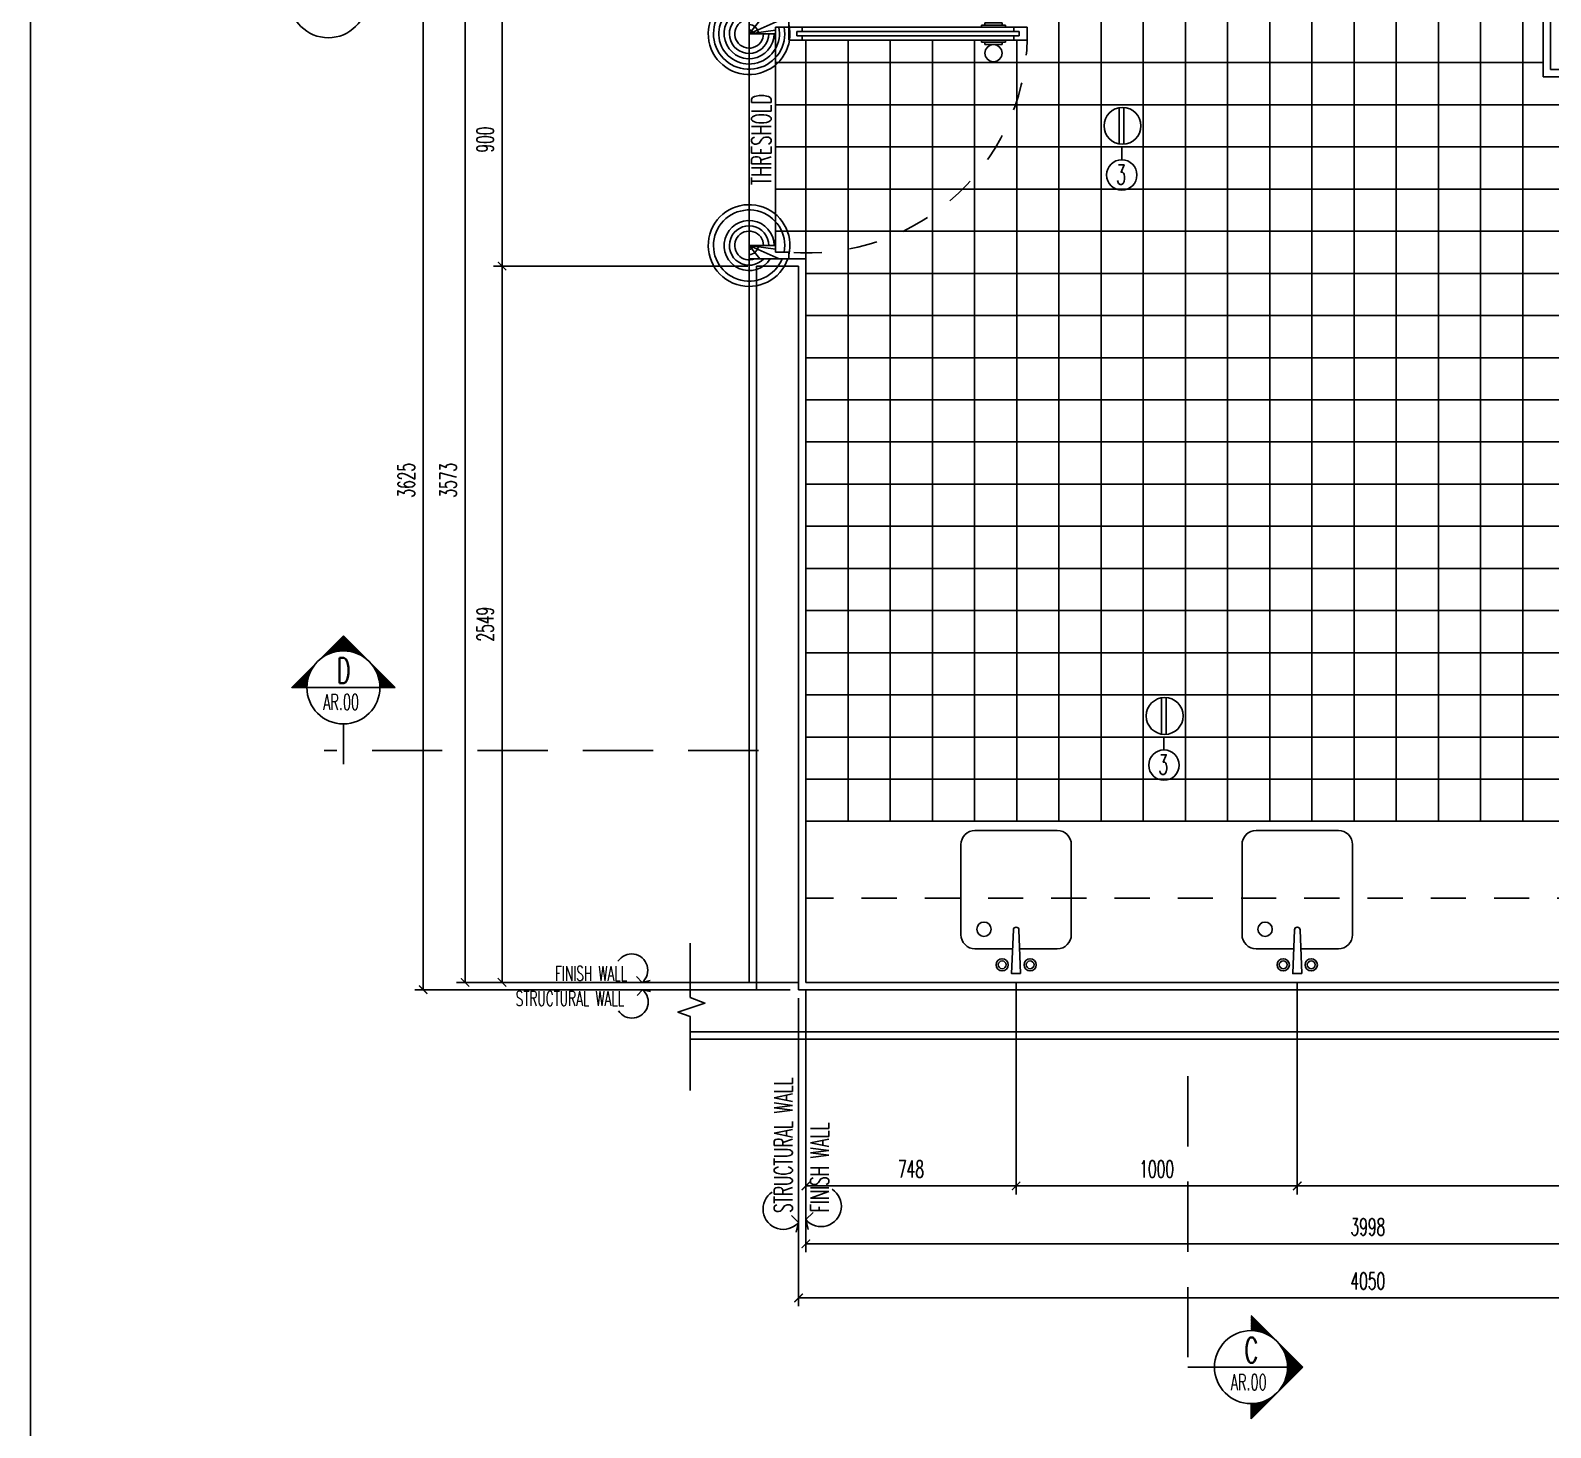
# Model space of a CAD drawing. Extents: x 417682.6 to 417711.5, y 43441 to 43460.9.
# Drawn here: x 417682.61 to 417688.02, y 43446.74 to 43451.71 of the extents above; entities that cross this region are included whole.
import ezdxf
from ezdxf.enums import TextEntityAlignment as Align

# ---------------------------------------------------------------- set-up
doc = ezdxf.new("R2010")
doc.units = 0
doc.header["$MEASUREMENT"] = 0
doc.header["$PDMODE"] = 3
doc.header["$PDSIZE"] = 0.1
doc.linetypes.add('HIDDEN', pattern=[0.375, 0.25, -0.125])
doc.linetypes.add('HIDDEN2', pattern=[0.1875, 0.125, -0.0625])
doc.layers.get('0').update_dxf_attribs({"linetype": 'CONTINUOUS'})
doc.layers.get('DEFPOINTS').update_dxf_attribs({"linetype": 'CONTINUOUS'})
for name, color, linetype in [('2', 2, 'CONTINUOUS'), ('AX', 6, 'CONTINUOUS'), ('AX-CR', 2, 'CONTINUOUS'), ('AX-TXT', 4, 'CONTINUOUS'), ('COL', 2, 'CONTINUOUS'), ('DIM', 4, 'CONTINUOUS'), ('DIM-NEW', 4, 'CONTINUOUS'), ('DIM-OUT', 4, 'CONTINUOUS'), ('Dimout', 4, 'CONTINUOUS'), ('DOOR', 4, 'CONTINUOUS'), ('DW', 7, 'CONTINUOUS'), ('ELE', 3, 'CONTINUOUS'), ('ELEV-MARK', 6, 'CONTINUOUS'), ('FIX', 3, 'CONTINUOUS'), ('ME-FIX', 3, 'CONTINUOUS'), ('Plaster', 7, 'CONTINUOUS'), ('Tile', 5, 'CONTINUOUS'), ('TITLE', 6, 'CONTINUOUS'), ('TXT', 2, 'CONTINUOUS'), ('WALL', 6, 'CONTINUOUS')]:
    doc.layers.add(name, color=color, linetype=linetype)
doc.styles.add('ROMANS', font='ROMANS.shx', dxfattribs={"width": 0.6})
doc.dimstyles.new('R50', dxfattribs={"dimscale": 0, "dimtxt": 0.06, "dimasz": 0.03, "dimexe": 0.03, "dimexo": 0.03, "dimgap": 0.03, "dimtad": 1, "dimdec": 0, "dimlfac": 1000, "dimzin": 13, "dimdsep": 46, "dimtxsty": 'ROMANS', "dimblk": 'ARCHTICK', "dimcen": 0.09, "dimclrd": 4, "dimclre": 4, "dimclrt": 2, "dimadec": 0, "dimazin": 0, "dimtfac": 1, "dimtdec": 0, "dimtofl": 0, "dimtmove": 2, "dimatfit": 3, "dimldrblk": 'CLOSEDBLANK', "dimfxl": 0, "dimtolj": 1, "dimtzin": 0, "dimarcsym": 0})

# ---------------------------------------------------------------- blocks, each defined once
blk = doc.blocks.new('AXL')
at = {"layer": 'AX-CR'}
blk.add_circle((-350, 0), 350, dxfattribs=at)
at = {"layer": 'AX-TXT', "style": 'ROMANS'}
blk.add_attdef('AX', text='', height=250, dxfattribs=at).set_placement((-350, 0), align=Align.MIDDLE)
blk = doc.blocks.new('DOOR90')
at = {"layer": 'DOOR', "color": 7, "linetype": 'ByBlock'}
for p, q in [((-150, 0), (0, 0)), ((-150, 0), (-150, -25)), ((0, -50), (-113.7, 0)), ((0, -50), (-40.1, 0)), ((0, -50), (0, 0)), ((-1000, -25), (-1050, -25)), ((-1050, -75), (-1050, -25)), ((-1050, -25), (-1050, -75)), ((-1000, -42), (-1020, -42)), ((-1020, -42), (-1020, -58)), ((-1000, -25), (-1000, -42)), ((-877.6, -17.8), (-967.6, -17.8)), ((-967.6, -25), (-967.6, -17.8)), ((-955, -8.8), (-890.2, -8.8)), ((-955, -17.8), (-955, -8.8)), ((-955, -17.8), (-890.2, -17.8)), ((-890.2, -17.8), (-890.2, -8.8)), ((-877.6, -25), (-877.6, -17.8)), ((-200, -25), (-150, -25)), ((-200, -42), (-200, -25)), ((-180, -42), (-200, -42)), ((-180, -58), (-180, -42)), ((-150, -25), (-100, -25)), ((-150, -75), (-150, -25)), ((-100, -25), (-100, -50)), ((0, -50), (-100, -36.6)), ((-100, -50), (0, -50)), ((-1000, -75), (-1050, -75)), ((-1000, -58), (-1020, -58)), ((-1000, -58), (-1000, -75)), ((-967.6, -75), (-967.6, -82.2)), ((-877.6, -82.2), (-967.6, -82.2)), ((-955, -82.2), (-890.2, -82.2)), ((-955, -82.2), (-955, -91.2)), ((-955, -91.2), (-890.2, -91.2)), ((-890.2, -82.2), (-890.2, -91.2)), ((-877.6, -75), (-877.6, -82.2)), ((-200, -58), (-180, -58)), ((-200, -75), (-200, -58)), ((-150, -75), (-200, -75)), ((0, -850), (-113.7, -900)), ((-100, -875), (-100, -850)), ((0, -850), (-100, -863.4)), ((-100, -850), (0, -850)), ((0, -850), (-40.1, -900)), ((0, -850), (0, -900)), ((-150, -875), (-100, -875)), ((-150, -900), (-150, -875)), ((-150, -900), (0, -900)), ((0, -900), (-150, -900))]:
    blk.add_line(p, q, dxfattribs=at)
at = {"layer": 'DOOR', "linetype": 'ByBlock'}
for p, q in [((-200, -25), (-1000, -25)), ((-200, -42), (-1000, -42)), ((-200, -58), (-1000, -58)), ((-1000, -75), (-200, -75))]:
    blk.add_line(p, q, dxfattribs=at)
at = {"layer": 'DOOR', "color": 7, "linetype": 'ByBlock'}
for centre in [(-922.6, 23.5), (-922.6, -123.5)]:
    blk.add_circle(centre, 32.4, dxfattribs=at)
for centre, radius, start, end in [((0, -50), 154.4, 161.10529, 166.28577), ((0, -50), 94.4, 148.01819, 180), ((0, -50), 134.4, 158.15985, 169.28002), ((0, -50), 114.4, 154.08384, 167.37743), ((0, -50), 74.4, 137.77643, 180), ((0, -50), 54.4, 113.20738, 180), ((0, -50), 34.4, 90, 180), ((0, -50), 14.4, 90, 180), ((0, -850), 94.4, 180, 211.98181), ((0, -850), 74.4, 180, 222.22357), ((0, -850), 54.4, 180, 246.79262), ((0, -850), 34.4, 180, 270), ((0, -850), 14.4, 180, 270), ((0, -850), 154.4, 193.71423, 198.89471), ((0, -850), 134.4, 190.71998, 201.84015)]:
    blk.add_arc(centre, radius, start, end, dxfattribs=at)
at = {"layer": 'DOOR', "linetype": 'HIDDEN', "ltscale": 0.5}
blk.add_arc((-222.2, -50), 828.2, 178.27012, 275.00304, dxfattribs=at)
blk = doc.blocks.new('COL50')
at = {"layer": 'COL'}
blk.add_lwpolyline([(-250, 250), (-250, -250), (250, -250), (250, 250)], close=True, dxfattribs=at)
blk = doc.blocks.new('_ARCHTICK')
at = {"color": 0, "linetype": 'ByBlock', "const_width": 0.15}
blk.add_lwpolyline([(-0.5, -0.5), (0.5, 0.5)], dxfattribs=at)
blk = doc.blocks.new('*D89')
at = {"layer": '2', "color": 4, "lineweight": -2}
for p, q in [((417686.1144, 43448.3248), (417686.1144, 43447.569)), ((417685.3665, 43448.2933), (417685.3665, 43447.569)), ((417685.3665, 43447.599), (417686.1144, 43447.599))]:
    blk.add_line(p, q, dxfattribs=at)
at = {"layer": 'DEFPOINTS', "color": 0}
for p in [(417685.3665, 43448.3233), (417686.1144, 43448.3548), (417686.1144, 43447.599)]:
    blk.add_point(p, dxfattribs=at)
at = {"layer": '2', "color": 4, "lineweight": -2, "xscale": 0.03, "yscale": 0.03, "zscale": 0.03, "rotation": 180}
blk.add_blockref('_ARCHTICK', (417685.3665, 43447.599), dxfattribs=at)
at = {"layer": '2', "color": 4, "lineweight": -2, "xscale": 0.03, "yscale": 0.03, "zscale": 0.03}
blk.add_blockref('_ARCHTICK', (417686.1144, 43447.599), dxfattribs=at)
at = {"layer": '2', "color": 2, "insert": (417685.7404, 43447.659), "char_height": 0.06, "attachment_point": 5, "style": 'ROMANS'}
blk.add_mtext('\\A1;748', dxfattribs=at)
blk = doc.blocks.new('_ClosedBlank')
at = {"color": 0, "linetype": 'ByBlock', "lineweight": -2}
for p, q in [((-1, 0.17), (0, 0)), ((-1, 0.17), (-1, -0.17)), ((0, 0), (-1, -0.17))]:
    blk.add_line(p, q, dxfattribs=at)
blk = doc.blocks.new('*D88')
at = {"layer": '2', "color": 4, "lineweight": -2}
for p, q in [((417686.1144, 43448.3248), (417686.1144, 43447.569)), ((417687.1144, 43448.3248), (417687.1144, 43447.569)), ((417686.1144, 43447.599), (417687.1144, 43447.599))]:
    blk.add_line(p, q, dxfattribs=at)
at = {"layer": 'DEFPOINTS', "color": 0}
for p in [(417686.1144, 43448.3548), (417687.1144, 43448.3548), (417687.1144, 43447.599)]:
    blk.add_point(p, dxfattribs=at)
at = {"layer": '2', "color": 4, "lineweight": -2, "xscale": 0.03, "yscale": 0.03, "zscale": 0.03, "rotation": 180}
blk.add_blockref('_ARCHTICK', (417686.1144, 43447.599), dxfattribs=at)
at = {"layer": '2', "color": 4, "lineweight": -2, "xscale": 0.03, "yscale": 0.03, "zscale": 0.03}
blk.add_blockref('_ARCHTICK', (417687.1144, 43447.599), dxfattribs=at)
at = {"layer": '2', "color": 2, "insert": (417686.6144, 43447.659), "char_height": 0.06, "attachment_point": 5, "style": 'ROMANS'}
blk.add_mtext('\\A1;1000', dxfattribs=at)
blk = doc.blocks.new('*D87')
at = {"layer": '2', "color": 4, "lineweight": -2}
for p, q in [((417687.1144, 43448.3248), (417687.1144, 43447.569)), ((417689.3645, 43448.2933), (417689.3645, 43447.569)), ((417687.1144, 43447.599), (417689.3645, 43447.599))]:
    blk.add_line(p, q, dxfattribs=at)
at = {"layer": 'DEFPOINTS', "color": 0}
for p in [(417687.1144, 43448.3548), (417689.3645, 43448.3233), (417689.3645, 43447.599)]:
    blk.add_point(p, dxfattribs=at)
at = {"layer": '2', "color": 4, "lineweight": -2, "xscale": 0.03, "yscale": 0.03, "zscale": 0.03, "rotation": 180}
blk.add_blockref('_ARCHTICK', (417687.1144, 43447.599), dxfattribs=at)
at = {"layer": '2', "color": 4, "lineweight": -2, "xscale": 0.03, "yscale": 0.03, "zscale": 0.03}
blk.add_blockref('_ARCHTICK', (417689.3645, 43447.599), dxfattribs=at)
at = {"layer": '2', "color": 2, "insert": (417688.2394, 43447.659), "char_height": 0.06, "attachment_point": 5, "style": 'ROMANS'}
blk.add_mtext('\\A1;2250', dxfattribs=at)
blk = doc.blocks.new('*D86')
at = {"layer": '2', "color": 4, "lineweight": -2}
for p, q in [((417685.3665, 43448.2933), (417685.3665, 43447.363)), ((417689.3645, 43448.2933), (417689.3645, 43447.363)), ((417685.3665, 43447.393), (417689.3645, 43447.393))]:
    blk.add_line(p, q, dxfattribs=at)
at = {"layer": 'DEFPOINTS', "color": 0}
for p in [(417685.3665, 43448.3233), (417689.3645, 43448.3233), (417689.3645, 43447.393)]:
    blk.add_point(p, dxfattribs=at)
at = {"layer": '2', "color": 4, "lineweight": -2, "xscale": 0.03, "yscale": 0.03, "zscale": 0.03, "rotation": 180}
blk.add_blockref('_ARCHTICK', (417685.3665, 43447.393), dxfattribs=at)
at = {"layer": '2', "color": 4, "lineweight": -2, "xscale": 0.03, "yscale": 0.03, "zscale": 0.03}
blk.add_blockref('_ARCHTICK', (417689.3645, 43447.393), dxfattribs=at)
at = {"layer": '2', "color": 2, "insert": (417687.3655, 43447.453), "char_height": 0.06, "attachment_point": 5, "style": 'ROMANS'}
blk.add_mtext('\\A1;3998', dxfattribs=at)
blk = doc.blocks.new('*D85')
at = {"layer": '2', "color": 4, "lineweight": -2}
for p, q in [((417685.3405, 43448.2673), (417685.3405, 43447.1707)), ((417689.3905, 43448.2673), (417689.3905, 43447.1707)), ((417685.3405, 43447.2007), (417689.3905, 43447.2007))]:
    blk.add_line(p, q, dxfattribs=at)
at = {"layer": 'DEFPOINTS', "color": 0}
for p in [(417685.3405, 43448.2973), (417689.3905, 43448.2973), (417689.3905, 43447.2007)]:
    blk.add_point(p, dxfattribs=at)
at = {"layer": '2', "color": 4, "lineweight": -2, "xscale": 0.03, "yscale": 0.03, "zscale": 0.03, "rotation": 180}
blk.add_blockref('_ARCHTICK', (417685.3405, 43447.2007), dxfattribs=at)
at = {"layer": '2', "color": 4, "lineweight": -2, "xscale": 0.03, "yscale": 0.03, "zscale": 0.03}
blk.add_blockref('_ARCHTICK', (417689.3905, 43447.2007), dxfattribs=at)
at = {"layer": '2', "color": 2, "insert": (417687.3655, 43447.2607), "char_height": 0.06, "attachment_point": 5, "style": 'ROMANS'}
blk.add_mtext('\\A1;4050', dxfattribs=at)
blk = doc.blocks.new('*D78')
at = {"layer": '2', "color": 4, "lineweight": -2}
for p, q in [((417687.9895, 43451.5763), (417687.9895, 43452.8366)), ((417688.5415, 43452.8066), (417687.9895, 43452.8066)), ((417688.5415, 43451.9263), (417688.5415, 43452.8366))]:
    blk.add_line(p, q, dxfattribs=at)
at = {"layer": 'DEFPOINTS', "color": 0}
for p in [(417687.9895, 43452.8066), (417688.5415, 43451.8963), (417687.9895, 43451.5463)]:
    blk.add_point(p, dxfattribs=at)
at = {"layer": '2', "color": 4, "lineweight": -2, "xscale": 0.03, "yscale": 0.03, "zscale": 0.03, "rotation": 180}
blk.add_blockref('_ARCHTICK', (417687.9895, 43452.8066), dxfattribs=at)
at = {"layer": '2', "color": 4, "lineweight": -2, "xscale": 0.03, "yscale": 0.03, "zscale": 0.03}
blk.add_blockref('_ARCHTICK', (417688.5415, 43452.8066), dxfattribs=at)
at = {"layer": '2', "color": 2, "insert": (417688.2655, 43452.8666), "char_height": 0.06, "attachment_point": 5, "style": 'ROMANS'}
blk.add_mtext('\\A1;552', dxfattribs=at)
blk = doc.blocks.new('*D77')
at = {"layer": '2', "color": 4, "lineweight": -2}
for p, q in [((417685.3665, 43451.9263), (417685.3665, 43452.8366)), ((417687.9895, 43452.8066), (417685.3665, 43452.8066)), ((417687.9895, 43451.5763), (417687.9895, 43452.8366))]:
    blk.add_line(p, q, dxfattribs=at)
at = {"layer": 'DEFPOINTS', "color": 0}
for p in [(417685.3665, 43452.8066), (417685.3665, 43451.8963), (417687.9895, 43451.5463)]:
    blk.add_point(p, dxfattribs=at)
at = {"layer": '2', "color": 4, "lineweight": -2, "xscale": 0.03, "yscale": 0.03, "zscale": 0.03, "rotation": 180}
blk.add_blockref('_ARCHTICK', (417685.3665, 43452.8066), dxfattribs=at)
at = {"layer": '2', "color": 4, "lineweight": -2, "xscale": 0.03, "yscale": 0.03, "zscale": 0.03}
blk.add_blockref('_ARCHTICK', (417687.9895, 43452.8066), dxfattribs=at)
at = {"layer": '2', "color": 2, "insert": (417686.678, 43452.8666), "char_height": 0.06, "attachment_point": 5, "style": 'ROMANS'}
blk.add_mtext('\\A1;2623', dxfattribs=at)
blk = doc.blocks.new('*D73')
at = {"layer": '2', "color": 4, "lineweight": -2}
for p, q in [((417685.3105, 43451.7723), (417684.2556, 43451.7723)), ((417684.2856, 43451.7723), (417684.2856, 43450.8723)), ((417685.1605, 43450.8723), (417684.2556, 43450.8723))]:
    blk.add_line(p, q, dxfattribs=at)
at = {"layer": 'DEFPOINTS', "color": 0}
for p in [(417685.3405, 43451.7723), (417684.2856, 43450.8723), (417685.1905, 43450.8723)]:
    blk.add_point(p, dxfattribs=at)
at = {"layer": '2', "color": 4, "lineweight": -2, "xscale": 0.03, "yscale": 0.03, "zscale": 0.03}
for p, rotation in [((417684.2856, 43451.7723), 90), ((417684.2856, 43450.8723), 270)]:
    blk.add_blockref('_ARCHTICK', p, dxfattribs=dict(at, rotation=rotation))
at = {"layer": '2', "color": 2, "insert": (417684.2256, 43451.3223), "char_height": 0.06, "attachment_point": 5, "rotation": 90, "style": 'ROMANS'}
blk.add_mtext('\\A1;900', dxfattribs=at)
blk = doc.blocks.new('*D72')
at = {"layer": '2', "color": 4, "lineweight": -2}
for p, q in [((417685.1605, 43450.8723), (417684.2556, 43450.8723)), ((417684.2856, 43450.8723), (417684.2856, 43448.3233)), ((417685.3365, 43448.3233), (417684.2556, 43448.3233))]:
    blk.add_line(p, q, dxfattribs=at)
at = {"layer": 'DEFPOINTS', "color": 0}
for p in [(417685.1905, 43450.8723), (417684.2856, 43448.3233), (417685.3665, 43448.3233)]:
    blk.add_point(p, dxfattribs=at)
at = {"layer": '2', "color": 4, "lineweight": -2, "xscale": 0.03, "yscale": 0.03, "zscale": 0.03}
for p, rotation in [((417684.2856, 43450.8723), 90), ((417684.2856, 43448.3233), 270)]:
    blk.add_blockref('_ARCHTICK', p, dxfattribs=dict(at, rotation=rotation))
at = {"layer": '2', "color": 2, "insert": (417684.2256, 43449.5978), "char_height": 0.06, "attachment_point": 5, "rotation": 90, "style": 'ROMANS'}
blk.add_mtext('\\A1;2549', dxfattribs=at)
blk = doc.blocks.new('*D71')
at = {"layer": '2', "color": 4, "lineweight": -2}
for p, q in [((417685.3365, 43451.8963), (417684.1241, 43451.8963)), ((417684.1541, 43448.3233), (417684.1541, 43451.8963)), ((417685.3365, 43448.3233), (417684.1241, 43448.3233))]:
    blk.add_line(p, q, dxfattribs=at)
at = {"layer": 'DEFPOINTS', "color": 0}
for p in [(417684.1541, 43451.8963), (417685.3665, 43451.8963), (417685.3665, 43448.3233)]:
    blk.add_point(p, dxfattribs=at)
at = {"layer": '2', "color": 4, "lineweight": -2, "xscale": 0.03, "yscale": 0.03, "zscale": 0.03}
for p, rotation in [((417684.1541, 43451.8963), 90), ((417684.1541, 43448.3233), 270)]:
    blk.add_blockref('_ARCHTICK', p, dxfattribs=dict(at, rotation=rotation))
at = {"layer": '2', "color": 2, "insert": (417684.0941, 43450.1098), "char_height": 0.06, "attachment_point": 5, "rotation": 90, "style": 'ROMANS'}
blk.add_mtext('\\A1;3573', dxfattribs=at)
blk = doc.blocks.new('*D70')
at = {"layer": '2', "color": 4, "lineweight": -2}
for p, q in [((417685.3105, 43451.9223), (417683.9751, 43451.9223)), ((417684.0051, 43451.9223), (417684.0051, 43448.2973)), ((417685.3105, 43448.2973), (417683.9751, 43448.2973))]:
    blk.add_line(p, q, dxfattribs=at)
at = {"layer": 'DEFPOINTS', "color": 0}
for p in [(417685.3405, 43451.9223), (417684.0051, 43448.2973), (417685.3405, 43448.2973)]:
    blk.add_point(p, dxfattribs=at)
at = {"layer": '2', "color": 4, "lineweight": -2, "xscale": 0.03, "yscale": 0.03, "zscale": 0.03}
for p, rotation in [((417684.0051, 43451.9223), 90), ((417684.0051, 43448.2973), 270)]:
    blk.add_blockref('_ARCHTICK', p, dxfattribs=dict(at, rotation=rotation))
at = {"layer": '2', "color": 2, "insert": (417683.9451, 43450.1098), "char_height": 0.06, "attachment_point": 5, "rotation": 90, "style": 'ROMANS'}
blk.add_mtext('\\A1;3625', dxfattribs=at)
blk = doc.blocks.new('*X33')
at = {"color": 0}
for p, q in [((14608, 7877), (14819, 8088)), ((14625, 7890), (14821, 8086)), ((14637, 7899), (14823, 8084)), ((14647, 7905), (14825, 8082)), ((14656, 7910), (14826, 8081)), ((14664, 7915), (14828, 8079)), ((14671, 7919), (14830, 8077)), ((14678, 7922), (14832, 8075)), ((14685, 7925), (14833, 8073)), ((14691, 7928), (14835, 8072)), ((14697, 7930), (14837, 8070)), ((14703, 7933), (14839, 8068)), ((14709, 7935), (14841, 8066)), ((14714, 7937), (14842, 8065)), ((14719, 7938), (14844, 8063)), ((14725, 7940), (14846, 8061)), ((14730, 7941), (14848, 8059)), ((14734, 7943), (14849, 8058)), ((14739, 7944), (14851, 8056)), ((14744, 7945), (14853, 8054)), ((14749, 7946), (14855, 8052)), ((14753, 7947), (14856, 8051)), ((14757, 7948), (14858, 8049)), ((14762, 7949), (14860, 8047)), ((14766, 7950), (14862, 8045)), ((14770, 7950), (14863, 8043)), ((14774, 7951), (14865, 8042)), ((14778, 7951), (14867, 8040)), ((14782, 7952), (14869, 8038)), ((14786, 7952), (14871, 8036)), ((14790, 7953), (14872, 8035)), ((14794, 7953), (14874, 8033)), ((14798, 7953), (14876, 8031)), ((14802, 7953), (14878, 8029)), ((14805, 7954), (14879, 8028)), ((14809, 7954), (14881, 8026)), ((14813, 7954), (14883, 8024)), ((14816, 7954), (14885, 8022)), ((14820, 7954), (14886, 8020)), ((14823, 7954), (14888, 8019)), ((14827, 7954), (14890, 8017)), ((14830, 7954), (14892, 8015)), ((14834, 7953), (14894, 8013)), ((14837, 7953), (14895, 8012)), ((14840, 7953), (14897, 8010)), ((14844, 7953), (14899, 8008)), ((14847, 7953), (14901, 8006)), ((14850, 7952), (14902, 8005)), ((14853, 7952), (14904, 8003)), ((14856, 7952), (14906, 8001)), ((14860, 7951), (14908, 7999)), ((14863, 7951), (14909, 7997)), ((14866, 7950), (14911, 7996)), ((14869, 7950), (14913, 7994)), ((14872, 7949), (14915, 7992)), ((14875, 7949), (14917, 7990)), ((14878, 7948), (14918, 7989)), ((14881, 7948), (14920, 7987)), ((14884, 7947), (14922, 7985)), ((14887, 7947), (14924, 7983)), ((14890, 7946), (14925, 7982)), ((14893, 7945), (14927, 7980)), ((14895, 7945), (14929, 7978)), ((14898, 7944), (14931, 7976)), ((14901, 7943), (14932, 7974)), ((14904, 7942), (14934, 7973)), ((14907, 7942), (14936, 7971)), ((14909, 7941), (14938, 7969)), ((14912, 7940), (14939, 7967)), ((14915, 7939), (14941, 7966)), ((14917, 7938), (14943, 7964)), ((14920, 7937), (14945, 7962)), ((14923, 7937), (14947, 7960)), ((14925, 7936), (14948, 7959)), ((14928, 7935), (14950, 7957)), ((14931, 7934), (14952, 7955)), ((14933, 7933), (14954, 7953)), ((14936, 7932), (14955, 7952)), ((14938, 7931), (14957, 7950)), ((14941, 7930), (14959, 7948)), ((14943, 7929), (14961, 7946)), ((14946, 7928), (14962, 7944)), ((14948, 7927), (14964, 7943)), ((14951, 7926), (14966, 7941)), ((14953, 7925), (14968, 7939)), ((14956, 7923), (14970, 7937)), ((14958, 7922), (14971, 7936)), ((14960, 7921), (14973, 7934)), ((14963, 7920), (14975, 7932)), ((14965, 7919), (14977, 7930)), ((14967, 7918), (14978, 7929)), ((14970, 7916), (14980, 7927)), ((14972, 7915), (14982, 7925)), ((14974, 7914), (14984, 7923)), ((14977, 7913), (14985, 7921)), ((14979, 7911), (14987, 7920)), ((14981, 7910), (14989, 7918)), ((14983, 7909), (14991, 7916)), ((14986, 7908), (14993, 7914)), ((14988, 7906), (14994, 7913)), ((14990, 7905), (14996, 7911)), ((14992, 7903), (14998, 7909)), ((14994, 7902), (15000, 7907)), ((14997, 7901), (15001, 7906)), ((14999, 7899), (15003, 7904)), ((15001, 7898), (15005, 7902)), ((15003, 7896), (15007, 7900)), ((15005, 7895), (15008, 7898)), ((15007, 7894), (15010, 7897)), ((15009, 7892), (15012, 7895)), ((15011, 7891), (15014, 7893)), ((15013, 7889), (15016, 7891)), ((15015, 7888), (15017, 7890)), ((15017, 7886), (15019, 7888)), ((15019, 7884), (15021, 7886)), ((15021, 7883), (15023, 7884)), ((15023, 7881), (15024, 7883)), ((15025, 7880), (15026, 7881)), ((15027, 7878), (15028, 7879)), ((15029, 7877), (15030, 7877)), ((15031, 7875), (15031, 7875)), ((15033, 7873), (15033, 7874)), ((15035, 7872), (15035, 7872)), ((15036, 7870), (15037, 7870)), ((15038, 7868), (15038, 7868)), ((15040, 7867), (15040, 7867)), ((15042, 7865), (15042, 7865)), ((15044, 7863), (15044, 7863)), ((15046, 7861), (15046, 7861)), ((15047, 7860), (15047, 7860)), ((15051, 7856), (15051, 7856)), ((15053, 7854), (15053, 7854)), ((15054, 7852), (15054, 7853)), ((15056, 7851), (15056, 7851)), ((15058, 7849), (15058, 7849)), ((15059, 7847), (15060, 7847)), ((15061, 7845), (15061, 7845)), ((15063, 7843), (15063, 7844)), ((15064, 7841), (15065, 7842)), ((14360, 7629), (14571, 7839)), ((14364, 7629), (14557, 7822)), ((14368, 7629), (14549, 7810)), ((14371, 7629), (14542, 7800)), ((14375, 7629), (14537, 7791)), ((14378, 7629), (14533, 7783)), ((14382, 7629), (14529, 7776)), ((14385, 7629), (14525, 7769)), ((14389, 7629), (14522, 7762)), ((14392, 7629), (14519, 7756)), ((14396, 7629), (14517, 7750)), ((14399, 7629), (14515, 7744)), ((14403, 7629), (14513, 7739)), ((14406, 7629), (14511, 7733)), ((14410, 7629), (14509, 7728)), ((14413, 7629), (14507, 7723)), ((14417, 7629), (14506, 7718)), ((14421, 7629), (14505, 7713)), ((14424, 7629), (14503, 7708)), ((15066, 7839), (15067, 7840)), ((15068, 7837), (15069, 7838)), ((15069, 7836), (15070, 7837)), ((15071, 7834), (15072, 7835)), ((15072, 7832), (15074, 7833)), ((15074, 7830), (15076, 7831)), ((15076, 7828), (15077, 7830)), ((15077, 7826), (15079, 7828)), ((15079, 7824), (15081, 7826)), ((15080, 7822), (15083, 7824)), ((15082, 7820), (15084, 7822)), ((15083, 7818), (15086, 7821)), ((15085, 7815), (15088, 7819)), ((15086, 7813), (15090, 7817)), ((15087, 7811), (15092, 7815)), ((15089, 7809), (15093, 7814)), ((15090, 7807), (15095, 7812)), ((15092, 7805), (15097, 7810)), ((15093, 7803), (15099, 7808)), ((15094, 7801), (15100, 7807)), ((15096, 7798), (15102, 7805)), ((15097, 7796), (15104, 7803)), ((15098, 7794), (15106, 7801)), ((15100, 7792), (15107, 7799)), ((15101, 7790), (15109, 7798)), ((15102, 7787), (15111, 7796)), ((15104, 7785), (15113, 7794)), ((15105, 7783), (15115, 7792)), ((15106, 7780), (15116, 7791)), ((15107, 7778), (15118, 7789)), ((15108, 7776), (15120, 7787)), ((15110, 7773), (15122, 7785)), ((15111, 7771), (15123, 7784)), ((15112, 7769), (15125, 7782)), ((15113, 7766), (15127, 7780)), ((15114, 7764), (15129, 7778)), ((15115, 7761), (15130, 7777)), ((15116, 7759), (15132, 7775)), ((15117, 7756), (15134, 7773)), ((15118, 7754), (15136, 7771)), ((15119, 7751), (15137, 7769)), ((15121, 7749), (15139, 7768)), ((15122, 7746), (15141, 7766)), ((15122, 7744), (15143, 7764)), ((15123, 7741), (15145, 7762)), ((15124, 7739), (15146, 7761)), ((15125, 7736), (15148, 7759)), ((15126, 7733), (15150, 7757)), ((15127, 7731), (15152, 7755)), ((15128, 7728), (15153, 7754)), ((15129, 7725), (15155, 7752)), ((15130, 7723), (15157, 7750)), ((15130, 7720), (15159, 7748)), ((15131, 7717), (15160, 7746)), ((15132, 7714), (15162, 7745)), ((15133, 7712), (15164, 7743)), ((15133, 7709), (15166, 7741)), ((15134, 7706), (15168, 7739)), ((15135, 7703), (15169, 7738)), ((15136, 7700), (15171, 7736)), ((15136, 7697), (15173, 7734)), ((15137, 7695), (15175, 7732)), ((15137, 7692), (15176, 7731)), ((15138, 7689), (15178, 7729)), ((15139, 7686), (15180, 7727)), ((15139, 7683), (15182, 7725)), ((15140, 7680), (15183, 7723)), ((15140, 7676), (15185, 7722)), ((15140, 7673), (15187, 7720)), ((15141, 7670), (15189, 7718)), ((15141, 7667), (15191, 7716)), ((15142, 7664), (15192, 7715)), ((15142, 7661), (15194, 7713)), ((15142, 7658), (15196, 7711)), ((15143, 7654), (15198, 7709)), ((15143, 7651), (15199, 7708)), ((14428, 7629), (14502, 7703)), ((14431, 7629), (14501, 7699)), ((14435, 7629), (14500, 7694)), ((14438, 7629), (14499, 7690)), ((14442, 7629), (14499, 7686)), ((14445, 7629), (14498, 7681)), ((14449, 7629), (14497, 7677)), ((14452, 7629), (14497, 7673)), ((14456, 7629), (14496, 7669)), ((14459, 7629), (14496, 7665)), ((14463, 7629), (14495, 7661)), ((14466, 7629), (14495, 7657)), ((14470, 7629), (14494, 7653)), ((14474, 7629), (14494, 7649)), ((14477, 7629), (14494, 7646)), ((14481, 7629), (14494, 7642)), ((14484, 7629), (14494, 7638)), ((14488, 7629), (14494, 7635)), ((14491, 7629), (14494, 7631)), ((15143, 7648), (15201, 7706)), ((15143, 7644), (15203, 7704)), ((15143, 7641), (15205, 7702)), ((15143, 7637), (15206, 7700)), ((15143, 7634), (15208, 7699)), ((15144, 7631), (15210, 7697)), ((15145, 7629), (15212, 7695)), ((15149, 7629), (15214, 7693)), ((15152, 7629), (15215, 7692)), ((15156, 7629), (15217, 7690)), ((15159, 7629), (15219, 7688)), ((15163, 7629), (15221, 7686)), ((15167, 7629), (15222, 7685)), ((15170, 7629), (15224, 7683)), ((15174, 7629), (15226, 7681)), ((15177, 7629), (15228, 7679)), ((15181, 7629), (15229, 7678)), ((15184, 7629), (15231, 7676)), ((15188, 7629), (15233, 7674)), ((15191, 7629), (15235, 7672)), ((15195, 7629), (15236, 7670)), ((15198, 7629), (15238, 7669)), ((15202, 7629), (15240, 7667)), ((15205, 7629), (15242, 7665)), ((15209, 7629), (15244, 7663)), ((15212, 7629), (15245, 7662)), ((15216, 7629), (15247, 7660)), ((15220, 7629), (15249, 7658)), ((15223, 7629), (15251, 7656)), ((15227, 7629), (15252, 7655)), ((15230, 7629), (15254, 7653)), ((15234, 7629), (15256, 7651)), ((15237, 7629), (15258, 7649)), ((15241, 7629), (15259, 7647)), ((15244, 7629), (15261, 7646)), ((15248, 7629), (15263, 7644)), ((15251, 7629), (15265, 7642)), ((15255, 7629), (15267, 7640)), ((15258, 7629), (15268, 7639)), ((15262, 7629), (15270, 7637)), ((15266, 7629), (15272, 7635)), ((15269, 7629), (15274, 7633)), ((15273, 7629), (15275, 7632)), ((15276, 7629), (15277, 7630))]:
    blk.add_line(p, q, dxfattribs=at)
blk = doc.blocks.new('STRUC.W')
at = {"layer": 'DIM'}
blk.add_arc((0.0435, 0.0496), 0.066, 33.1771, 228.7793, dxfattribs=at)
at = {"layer": 'WALL'}
for q in [(-0.0318, 0.0075), (0.0228, 0.0234)]:
    blk.add_line((0, 0), q, dxfattribs=at)
at = {"layer": 'TXT', "style": 'ROMANS', "width": 0.6}
blk.add_text('STRUCTURAL WALL', height=0.06, dxfattribs=at).set_placement((0.0308, 0.0198))
blk = doc.blocks.new('FINISH.W')
at = {"layer": 'DIM'}
blk.add_arc((0.0435, -0.0496), 0.066, 131.2207, 326.8229, dxfattribs=at)
at = {"layer": 'WALL'}
for q in [(-0.0318, -0.0075), (0.0228, -0.0234)]:
    blk.add_line((0, 0), q, dxfattribs=at)
at = {"layer": 'TXT', "style": 'ROMANS', "width": 0.6}
blk.add_text('FINISH WALL', height=0.06, dxfattribs=at).set_placement((0.0232, -0.0748))
blk = doc.blocks.new('FINISH.WALL')
at = {"layer": 'DIM'}
blk.add_arc((-0.0435, 0.0496), 0.066, 311.22072, 146.8229, dxfattribs=at)
at = {"layer": 'WALL'}
for q in [(-0.0228, 0.0234), (0.0318, 0.0075)]:
    blk.add_line((0, 0), q, dxfattribs=at)
at = {"layer": 'TXT', "style": 'ROMANS', "width": 0.6}
blk.add_text('FINISH WALL', height=0.06, dxfattribs=at).set_placement((-0.3548, 0.0066))
blk = doc.blocks.new('STTRUC.WALL')
at = {"layer": 'DIM'}
blk.add_arc((-0.0435, -0.0496), 0.066, 213.1771, 48.77928, dxfattribs=at)
at = {"layer": 'WALL'}
for q in [(-0.0228, -0.0234), (0.0318, -0.0075)]:
    blk.add_line((0, 0), q, dxfattribs=at)
at = {"layer": 'TXT', "style": 'ROMANS', "width": 0.6}
blk.add_text('STRUCTURAL WALL', height=0.06, dxfattribs=at).set_placement((-0.516, -0.066))
blk = doc.blocks.new('*X19')
at = {"color": 0}
for p, q in [((14608, 7877), (14819, 8088)), ((14625, 7890), (14821, 8086)), ((14637, 7899), (14823, 8084)), ((14647, 7905), (14825, 8082)), ((14656, 7910), (14826, 8081)), ((14664, 7915), (14828, 8079)), ((14671, 7919), (14830, 8077)), ((14678, 7922), (14832, 8075)), ((14685, 7925), (14833, 8073)), ((14691, 7928), (14835, 8072)), ((14697, 7930), (14837, 8070)), ((14703, 7933), (14839, 8068)), ((14709, 7935), (14841, 8066)), ((14714, 7937), (14842, 8065)), ((14719, 7938), (14844, 8063)), ((14725, 7940), (14846, 8061)), ((14730, 7941), (14848, 8059)), ((14734, 7943), (14849, 8058)), ((14739, 7944), (14851, 8056)), ((14744, 7945), (14853, 8054)), ((14749, 7946), (14855, 8052)), ((14753, 7947), (14856, 8051)), ((14757, 7948), (14858, 8049)), ((14762, 7949), (14860, 8047)), ((14766, 7950), (14862, 8045)), ((14770, 7950), (14863, 8043)), ((14774, 7951), (14865, 8042)), ((14778, 7951), (14867, 8040)), ((14782, 7952), (14869, 8038)), ((14786, 7952), (14871, 8036)), ((14790, 7953), (14872, 8035)), ((14794, 7953), (14874, 8033)), ((14798, 7953), (14876, 8031)), ((14802, 7953), (14878, 8029)), ((14805, 7954), (14879, 8028)), ((14809, 7954), (14881, 8026)), ((14813, 7954), (14883, 8024)), ((14816, 7954), (14885, 8022)), ((14820, 7954), (14886, 8020)), ((14823, 7954), (14888, 8019)), ((14827, 7954), (14890, 8017)), ((14830, 7954), (14892, 8015)), ((14834, 7953), (14894, 8013)), ((14837, 7953), (14895, 8012)), ((14840, 7953), (14897, 8010)), ((14844, 7953), (14899, 8008)), ((14847, 7953), (14901, 8006)), ((14850, 7952), (14902, 8005)), ((14853, 7952), (14904, 8003)), ((14856, 7952), (14906, 8001)), ((14860, 7951), (14908, 7999)), ((14863, 7951), (14909, 7997)), ((14866, 7950), (14911, 7996)), ((14869, 7950), (14913, 7994)), ((14872, 7949), (14915, 7992)), ((14875, 7949), (14917, 7990)), ((14878, 7948), (14918, 7989)), ((14881, 7948), (14920, 7987)), ((14884, 7947), (14922, 7985)), ((14887, 7947), (14924, 7983)), ((14890, 7946), (14925, 7982)), ((14893, 7945), (14927, 7980)), ((14895, 7945), (14929, 7978)), ((14898, 7944), (14931, 7976)), ((14901, 7943), (14932, 7974)), ((14904, 7942), (14934, 7973)), ((14907, 7942), (14936, 7971)), ((14909, 7941), (14938, 7969)), ((14912, 7940), (14939, 7967)), ((14915, 7939), (14941, 7966)), ((14917, 7938), (14943, 7964)), ((14920, 7937), (14945, 7962)), ((14923, 7937), (14947, 7960)), ((14925, 7936), (14948, 7959)), ((14928, 7935), (14950, 7957)), ((14931, 7934), (14952, 7955)), ((14933, 7933), (14954, 7953)), ((14936, 7932), (14955, 7952)), ((14938, 7931), (14957, 7950)), ((14941, 7930), (14959, 7948)), ((14943, 7929), (14961, 7946)), ((14946, 7928), (14962, 7944)), ((14948, 7927), (14964, 7943)), ((14951, 7926), (14966, 7941)), ((14953, 7925), (14968, 7939)), ((14956, 7923), (14970, 7937)), ((14958, 7922), (14971, 7936)), ((14960, 7921), (14973, 7934)), ((14963, 7920), (14975, 7932)), ((14965, 7919), (14977, 7930)), ((14967, 7918), (14978, 7929)), ((14970, 7916), (14980, 7927)), ((14972, 7915), (14982, 7925)), ((14974, 7914), (14984, 7923)), ((14977, 7913), (14985, 7921)), ((14979, 7911), (14987, 7920)), ((14981, 7910), (14989, 7918)), ((14983, 7909), (14991, 7916)), ((14986, 7908), (14993, 7914)), ((14988, 7906), (14994, 7913)), ((14990, 7905), (14996, 7911)), ((14992, 7903), (14998, 7909)), ((14994, 7902), (15000, 7907)), ((14997, 7901), (15001, 7906)), ((14999, 7899), (15003, 7904)), ((15001, 7898), (15005, 7902)), ((15003, 7896), (15007, 7900)), ((15005, 7895), (15008, 7898)), ((15007, 7894), (15010, 7897)), ((15009, 7892), (15012, 7895)), ((15011, 7891), (15014, 7893)), ((15013, 7889), (15016, 7891)), ((15015, 7888), (15017, 7890)), ((15017, 7886), (15019, 7888)), ((15019, 7884), (15021, 7886)), ((15021, 7883), (15023, 7884)), ((15023, 7881), (15024, 7883)), ((15025, 7880), (15026, 7881)), ((15027, 7878), (15028, 7879)), ((15029, 7877), (15030, 7877)), ((15031, 7875), (15031, 7875)), ((15033, 7873), (15033, 7874)), ((15035, 7872), (15035, 7872)), ((15036, 7870), (15037, 7870)), ((15038, 7868), (15038, 7868)), ((15040, 7867), (15040, 7867)), ((15042, 7865), (15042, 7865)), ((15044, 7863), (15044, 7863)), ((15046, 7861), (15046, 7861)), ((15047, 7860), (15047, 7860)), ((15051, 7856), (15051, 7856)), ((15053, 7854), (15053, 7854)), ((15054, 7852), (15054, 7853)), ((15056, 7851), (15056, 7851)), ((15058, 7849), (15058, 7849)), ((15059, 7847), (15060, 7847)), ((15061, 7845), (15061, 7845)), ((15063, 7843), (15063, 7844)), ((15064, 7841), (15065, 7842)), ((14360, 7629), (14571, 7839)), ((14364, 7629), (14557, 7822)), ((14368, 7629), (14549, 7810)), ((14371, 7629), (14542, 7800)), ((14375, 7629), (14537, 7791)), ((14378, 7629), (14533, 7783)), ((14382, 7629), (14529, 7776)), ((14385, 7629), (14525, 7769)), ((14389, 7629), (14522, 7762)), ((14392, 7629), (14519, 7756)), ((14396, 7629), (14517, 7750)), ((14399, 7629), (14515, 7744)), ((14403, 7629), (14513, 7739)), ((14406, 7629), (14511, 7733)), ((14410, 7629), (14509, 7728)), ((14413, 7629), (14507, 7723)), ((14417, 7629), (14506, 7718)), ((14421, 7629), (14505, 7713)), ((14424, 7629), (14503, 7708)), ((15066, 7839), (15067, 7840)), ((15068, 7837), (15069, 7838)), ((15069, 7836), (15070, 7837)), ((15071, 7834), (15072, 7835)), ((15072, 7832), (15074, 7833)), ((15074, 7830), (15076, 7831)), ((15076, 7828), (15077, 7830)), ((15077, 7826), (15079, 7828)), ((15079, 7824), (15081, 7826)), ((15080, 7822), (15083, 7824)), ((15082, 7820), (15084, 7822)), ((15083, 7818), (15086, 7821)), ((15085, 7815), (15088, 7819)), ((15086, 7813), (15090, 7817)), ((15087, 7811), (15092, 7815)), ((15089, 7809), (15093, 7814)), ((15090, 7807), (15095, 7812)), ((15092, 7805), (15097, 7810)), ((15093, 7803), (15099, 7808)), ((15094, 7801), (15100, 7807)), ((15096, 7798), (15102, 7805)), ((15097, 7796), (15104, 7803)), ((15098, 7794), (15106, 7801)), ((15100, 7792), (15107, 7799)), ((15101, 7790), (15109, 7798)), ((15102, 7787), (15111, 7796)), ((15104, 7785), (15113, 7794)), ((15105, 7783), (15115, 7792)), ((15106, 7780), (15116, 7791)), ((15107, 7778), (15118, 7789)), ((15108, 7776), (15120, 7787)), ((15110, 7773), (15122, 7785)), ((15111, 7771), (15123, 7784)), ((15112, 7769), (15125, 7782)), ((15113, 7766), (15127, 7780)), ((15114, 7764), (15129, 7778)), ((15115, 7761), (15130, 7777)), ((15116, 7759), (15132, 7775)), ((15117, 7756), (15134, 7773)), ((15118, 7754), (15136, 7771)), ((15119, 7751), (15137, 7769)), ((15121, 7749), (15139, 7768)), ((15122, 7746), (15141, 7766)), ((15122, 7744), (15143, 7764)), ((15123, 7741), (15145, 7762)), ((15124, 7739), (15146, 7761)), ((15125, 7736), (15148, 7759)), ((15126, 7733), (15150, 7757)), ((15127, 7731), (15152, 7755)), ((15128, 7728), (15153, 7754)), ((15129, 7725), (15155, 7752)), ((15130, 7723), (15157, 7750)), ((15130, 7720), (15159, 7748)), ((15131, 7717), (15160, 7746)), ((15132, 7714), (15162, 7745)), ((15133, 7712), (15164, 7743)), ((15133, 7709), (15166, 7741)), ((15134, 7706), (15168, 7739)), ((15135, 7703), (15169, 7738)), ((15136, 7700), (15171, 7736)), ((15136, 7697), (15173, 7734)), ((15137, 7695), (15175, 7732)), ((15137, 7692), (15176, 7731)), ((15138, 7689), (15178, 7729)), ((15139, 7686), (15180, 7727)), ((15139, 7683), (15182, 7725)), ((15140, 7680), (15183, 7723)), ((15140, 7676), (15185, 7722)), ((15140, 7673), (15187, 7720)), ((15141, 7670), (15189, 7718)), ((15141, 7667), (15191, 7716)), ((15142, 7664), (15192, 7715)), ((15142, 7661), (15194, 7713)), ((15142, 7658), (15196, 7711)), ((15143, 7654), (15198, 7709)), ((15143, 7651), (15199, 7708)), ((14428, 7629), (14502, 7703)), ((14431, 7629), (14501, 7699)), ((14435, 7629), (14500, 7694)), ((14438, 7629), (14499, 7690)), ((14442, 7629), (14499, 7686)), ((14445, 7629), (14498, 7681)), ((14449, 7629), (14497, 7677)), ((14452, 7629), (14497, 7673)), ((14456, 7629), (14496, 7669)), ((14459, 7629), (14496, 7665)), ((14463, 7629), (14495, 7661)), ((14466, 7629), (14495, 7657)), ((14470, 7629), (14494, 7653)), ((14474, 7629), (14494, 7649)), ((14477, 7629), (14494, 7646)), ((14481, 7629), (14494, 7642)), ((14484, 7629), (14494, 7638)), ((14488, 7629), (14494, 7635)), ((14491, 7629), (14494, 7631)), ((15143, 7648), (15201, 7706)), ((15143, 7644), (15203, 7704)), ((15143, 7641), (15205, 7702)), ((15143, 7637), (15206, 7700)), ((15143, 7634), (15208, 7699)), ((15144, 7631), (15210, 7697)), ((15145, 7629), (15212, 7695)), ((15149, 7629), (15214, 7693)), ((15152, 7629), (15215, 7692)), ((15156, 7629), (15217, 7690)), ((15159, 7629), (15219, 7688)), ((15163, 7629), (15221, 7686)), ((15167, 7629), (15222, 7685)), ((15170, 7629), (15224, 7683)), ((15174, 7629), (15226, 7681)), ((15177, 7629), (15228, 7679)), ((15181, 7629), (15229, 7678)), ((15184, 7629), (15231, 7676)), ((15188, 7629), (15233, 7674)), ((15191, 7629), (15235, 7672)), ((15195, 7629), (15236, 7670)), ((15198, 7629), (15238, 7669)), ((15202, 7629), (15240, 7667)), ((15205, 7629), (15242, 7665)), ((15209, 7629), (15244, 7663)), ((15212, 7629), (15245, 7662)), ((15216, 7629), (15247, 7660)), ((15220, 7629), (15249, 7658)), ((15223, 7629), (15251, 7656)), ((15227, 7629), (15252, 7655)), ((15230, 7629), (15254, 7653)), ((15234, 7629), (15256, 7651)), ((15237, 7629), (15258, 7649)), ((15241, 7629), (15259, 7647)), ((15244, 7629), (15261, 7646)), ((15248, 7629), (15263, 7644)), ((15251, 7629), (15265, 7642)), ((15255, 7629), (15267, 7640)), ((15258, 7629), (15268, 7639)), ((15262, 7629), (15270, 7637)), ((15266, 7629), (15272, 7635)), ((15269, 7629), (15274, 7633)), ((15273, 7629), (15275, 7632)), ((15276, 7629), (15277, 7630))]:
    blk.add_line(p, q, dxfattribs=at)
blk = doc.blocks.new('A$C67076F16')
at = {"layer": 'DIM-NEW'}
for p, q in [((0.0127, 0.0913), (0.1876, 0.0913)), ((0.0138, 0.1136), (0.1863, 0.1136))]:
    blk.add_line(p, q, dxfattribs=at)
at = {"layer": 'DW'}
blk.add_lwpolyline([(0, 0.2), (0, 0), (0.2, 0), (0.2, 0.2)], close=True, dxfattribs=at)
at = {"layer": 'FIX', "color": 2}
blk.add_circle((0.1, 0.0983), 0.0876, dxfattribs=at)

msp = doc.modelspace()

# ---------------------------------------------------------------- linework, layer by layer
at = {"layer": '2'}
for p, q in [((417685.1645, 43451.6992), (417685.1645, 43450.9455)), ((417685.2588, 43450.9455), (417685.2588, 43451.6992))]:
    msp.add_line(p, q, dxfattribs=at)
at = {"layer": 'DIM-OUT', "color": 7, "linetype": 'HIDDEN2'}
msp.add_line((417689.0645, 43448.6233), (417685.3665, 43448.6233), dxfattribs=at)
at = {"layer": 'ELE'}
for p, q in [((417686.4902, 43451.2505), (417686.4902, 43451.2985)), ((417686.6402, 43449.1505), (417686.6402, 43449.1985))]:
    msp.add_line(p, q, dxfattribs=at)
at = {"layer": 'ELEV-MARK', "color": 6}
for p, q in [((417683.5374, 43449.3729), (417683.7213, 43449.5568)), ((417683.9051, 43449.3729), (417683.7213, 43449.5568)), ((417683.5913, 43449.3729), (417683.5374, 43449.3729)), ((417683.8513, 43449.3729), (417683.5913, 43449.3729)), ((417683.9051, 43449.3729), (417683.8513, 43449.3729)), ((417687.0799, 43446.9542), (417686.8199, 43446.9542)), ((417686.9499, 43446.7704), (417687.1337, 43446.9542)), ((417686.9499, 43446.8242), (417686.9499, 43446.7704))]:
    msp.add_line(p, q, dxfattribs=at)
at = {"layer": 'ELEV-MARK', "color": 6, "linetype": 'HIDDEN'}
for p, q in [((417683.7213, 43449.0995), (417683.7213, 43449.2429)), ((417685.1981, 43449.1484), (417683.6528, 43449.1484)), ((417686.7253, 43447.9892), (417686.7253, 43446.9542)), ((417686.7253, 43446.9542), (417686.8199, 43446.9542))]:
    msp.add_line(p, q, dxfattribs=at)
at = {"layer": 'ELEV-MARK', "color": 6}
for centre in [(417683.7213, 43449.3729), (417686.9499, 43446.9542)]:
    msp.add_circle(centre, 0.13, dxfattribs=at)
at = {"layer": 'FIX', "color": 2}
for centre in [(417686.4902, 43451.1965), (417686.6402, 43449.0965)]:
    msp.add_circle(centre, 0.054, dxfattribs=at)
at = {"layer": 'ME-FIX'}
msp.add_line((417688.7905, 43448.8973), (417685.3665, 43448.8973), dxfattribs=at)
for points in [[(417686.1269, 43448.443), (417686.2608, 43448.443, 0.414214), (417686.3107, 43448.4929), (417686.3107, 43448.8139, 0.414214), (417686.2608, 43448.8638), (417685.9679, 43448.8638, 0.414214), (417685.918, 43448.8139), (417685.918, 43448.4929, 0.414214), (417685.9679, 43448.443), (417686.1018, 43448.443)], [(417687.1269, 43448.443), (417687.2608, 43448.443, 0.414214), (417687.3107, 43448.4929), (417687.3107, 43448.8139, 0.414214), (417687.2608, 43448.8638), (417686.9679, 43448.8638, 0.414214), (417686.918, 43448.8139), (417686.918, 43448.4929, 0.414214), (417686.9679, 43448.443), (417687.1018, 43448.443)]]:
    msp.add_lwpolyline(points, format="xyb", dxfattribs=at)
for points in [[(417686.1304, 43448.3548), (417686.0983, 43448.3548), (417686.1044, 43448.51, -1), (417686.1243, 43448.51)], [(417687.1304, 43448.3548), (417687.0983, 43448.3548), (417687.1044, 43448.51, -1), (417687.1243, 43448.51)]]:
    msp.add_lwpolyline(points, format="xyb", close=True, dxfattribs=at)
for centre, radius in [((417685.9999, 43448.5124), 0.0255), ((417686.9999, 43448.5124), 0.0255), ((417686.0646, 43448.3859), 0.0217), ((417686.0646, 43448.3859), 0.014), ((417686.1641, 43448.3859), 0.0217), ((417686.1641, 43448.3859), 0.014), ((417687.0646, 43448.3859), 0.0217), ((417687.0646, 43448.3859), 0.014), ((417687.1641, 43448.3859), 0.0217), ((417687.1641, 43448.3859), 0.014)]:
    msp.add_circle(centre, radius, dxfattribs=at)
at = {"layer": 'Plaster'}
for p, q in [((417687.9895, 43451.8963), (417687.9895, 43451.5463)), ((417688.5415, 43451.5463), (417687.9895, 43451.5463)), ((417685.3665, 43450.8983), (417685.1645, 43450.8983)), ((417685.1645, 43450.8983), (417685.1645, 43448.3233)), ((417685.3665, 43450.8983), (417685.3665, 43448.3233)), ((417684.5784, 43448.3233), (417684.416, 43448.3233)), ((417685.1645, 43448.3233), (417684.9554, 43448.3233)), ((417689.3645, 43448.3233), (417685.3665, 43448.3233)), ((417689.5665, 43448.1213), (417684.9554, 43448.1213))]:
    msp.add_line(p, q, dxfattribs=at)
msp.add_lwpolyline([(417684.9554, 43447.9383), (417684.9554, 43448.2018), (417684.9114, 43448.2178), (417685.0074, 43448.2498), (417684.9554, 43448.2698), (417684.9554, 43448.4624)], dxfattribs=at)
at = {"layer": 'Tile'}
for p, q in [((417686.2665, 43451.8963), (417686.2665, 43448.8973)), ((417686.4165, 43451.8963), (417686.4165, 43448.8973)), ((417686.5665, 43451.8963), (417686.5665, 43448.8973)), ((417686.7165, 43451.8963), (417686.7165, 43448.8973)), ((417686.8665, 43451.8963), (417686.8665, 43448.8973)), ((417687.0165, 43451.8963), (417687.0165, 43448.8973)), ((417687.1665, 43451.8963), (417687.1665, 43448.8973)), ((417687.3165, 43451.8963), (417687.3165, 43448.8973)), ((417687.4665, 43451.8963), (417687.4665, 43448.8973)), ((417687.6165, 43451.8963), (417687.6165, 43448.8973)), ((417687.7665, 43451.8963), (417687.7665, 43448.8973)), ((417687.9165, 43451.8963), (417687.9165, 43448.8973)), ((417685.3665, 43451.6757), (417685.3665, 43450.8983)), ((417685.5165, 43451.6757), (417685.5165, 43448.8973)), ((417685.6665, 43451.6757), (417685.6665, 43448.8973)), ((417685.8165, 43451.6757), (417685.8165, 43448.8973)), ((417685.9665, 43451.6757), (417685.9665, 43448.8973)), ((417686.1165, 43451.6757), (417686.1165, 43448.8973)), ((417687.9895, 43451.5963), (417685.2588, 43451.5963)), ((417688.7905, 43451.4463), (417685.2588, 43451.4463)), ((417688.7905, 43451.2963), (417685.2588, 43451.2963)), ((417688.7905, 43451.1463), (417685.2588, 43451.1463)), ((417688.7905, 43450.9963), (417685.2588, 43450.9963)), ((417688.7905, 43450.8463), (417685.3665, 43450.8463)), ((417688.7905, 43450.6963), (417685.3665, 43450.6963)), ((417688.7905, 43450.5463), (417685.3665, 43450.5463)), ((417688.7905, 43450.3963), (417685.3665, 43450.3963)), ((417688.7905, 43450.2463), (417685.3665, 43450.2463)), ((417688.7905, 43450.0963), (417685.3665, 43450.0963)), ((417688.7905, 43449.9463), (417685.3665, 43449.9463)), ((417688.7905, 43449.7963), (417685.3665, 43449.7963)), ((417688.7905, 43449.6463), (417685.3665, 43449.6463)), ((417688.7905, 43449.4963), (417685.3665, 43449.4963)), ((417688.7905, 43449.3463), (417685.3665, 43449.3463)), ((417688.7905, 43449.1963), (417685.3665, 43449.1963)), ((417688.7905, 43449.0463), (417685.3665, 43449.0463))]:
    msp.add_line(p, q, dxfattribs=at)
at = {"layer": 'TITLE'}
msp.add_line((417682.6079, 43460.9016), (417682.6079, 43440.9766), dxfattribs=at)
at = {"layer": 'WALL'}
for p, q in [((417685.3405, 43450.8723), (417685.1905, 43450.8723)), ((417685.1905, 43450.8723), (417685.1905, 43448.2973)), ((417685.3405, 43450.8723), (417685.3405, 43448.2973)), ((417685.1905, 43448.2973), (417684.9554, 43448.2973)), ((417689.3905, 43448.2973), (417685.3405, 43448.2973)), ((417689.5405, 43448.1473), (417684.9554, 43448.1473))]:
    msp.add_line(p, q, dxfattribs=at)

# ---------------------------------------------------------------- block references
at = {"layer": 'AX', "xscale": 0.0003928571428904044, "yscale": 0.0003928571200231101, "zscale": 0.0003928571242306922}
msp.add_blockref('AXL', (417683.8051, 43451.8223), dxfattribs=at).add_auto_attribs({'AX': 'G'})
at = {"layer": 'COL', "xscale": 0.001000000047497451, "yscale": 0.0009999999892897904, "zscale": 0.001}
msp.add_blockref('COL50', (417688.2655, 43451.8223), dxfattribs=at)
at = {"layer": 'Dimout', "xscale": 0.75, "yscale": 0.75, "zscale": 0.75, "rotation": 90}
for p in [(417686.5665, 43451.2963), (417686.7165, 43449.1963)]:
    msp.add_blockref('A$C67076F16', p, dxfattribs=at)
at = {"layer": 'DOOR', "color": 0, "xscale": -0.0009422222663528776, "yscale": 0.0009422222115083261, "zscale": 0.0009422222215997236}
msp.add_blockref('DOOR90', (417685.1645, 43451.7463), dxfattribs=at)
at = {"layer": 'ELEV-MARK', "color": 11, "xscale": -0.0004000000189989805, "yscale": 0.0003999999971711077, "zscale": 0.0004}
msp.add_blockref('*X19', (417689.6487, 43446.3215), dxfattribs=at)
at = {"layer": 'ELEV-MARK', "color": 11, "xscale": 0.0003999999971711077, "yscale": 0.0003999999971711077, "zscale": 0.0004, "rotation": 270}
msp.add_blockref('*X33', (417683.8987, 43452.882), dxfattribs=at)
at = {"layer": 'WALL', "extrusion": (0, 0, -1), "xscale": -0.875, "yscale": 0.875, "zscale": -0.875}
for name, p in [('FINISH.WALL', (-417684.7844, 43448.3233)), ('STTRUC.WALL', (-417684.7858, 43448.2973))]:
    msp.add_blockref(name, p, dxfattribs=at)
at = {"layer": 'WALL', "xscale": 1.093749999995453, "yscale": 1.093749999995453, "zscale": 1.09375, "rotation": 90}
for name, p in [('STRUC.W', (417685.3405, 43447.469)), ('FINISH.W', (417685.3665, 43447.479))]:
    msp.add_blockref(name, p, dxfattribs=at)

# ---------------------------------------------------------------- texts
at = {"layer": 'ELEV-MARK', "color": 6, "style": 'ROMANS', "width": 0.6}
for tag, p in [('D', (417683.7222, 43449.4327)), ('C', (417686.9508, 43447.0147))]:
    msp.add_attdef(tag, text='1', height=0.09, dxfattribs=at).set_placement(p, align=Align.MIDDLE)
at = {"layer": 'ELEV-MARK', "color": 2, "style": 'ROMANS', "width": 0.6}
for p in [(417683.713, 43449.3207), (417686.9416, 43446.9007)]:
    msp.add_attdef('AR.00', text='S-00', height=0.056, dxfattribs=at).set_placement(p, align=Align.MIDDLE)
at = {"layer": 'TXT', "style": 'ROMANS', "width": 0.6}
msp.add_text('THRESHOLD', height=0.07, rotation=90, dxfattribs=at).set_placement((417685.2432, 43451.1606))
for p in [(417686.4697, 43451.1631), (417686.6197, 43449.0631)]:
    msp.add_text('3', height=0.07, dxfattribs=at).set_placement(p)

# ---------------------------------------------------------------- dimensions: what is measured, and where the dimension line sits
at = {"layer": '2'}
for base, p1, p2, picture, middle in [((417685.3665, 43452.8066), (417687.9895, 43451.5463), (417685.3665, 43451.8963), '*D77', (417686.678, 43452.8666)), ((417687.9895, 43452.8066), (417688.5415, 43451.8963), (417687.9895, 43451.5463), '*D78', (417688.2655, 43452.8666)), ((417686.1144, 43447.599), (417685.3665, 43448.3233), (417686.1144, 43448.3548), '*D89', (417685.7404, 43447.659)), ((417689.3645, 43447.393), (417685.3665, 43448.3233), (417689.3645, 43448.3233), '*D86', (417687.3655, 43447.453)), ((417687.1144, 43447.599), (417686.1144, 43448.3548), (417687.1144, 43448.3548), '*D88', (417686.6144, 43447.659)), ((417689.3645, 43447.599), (417687.1144, 43448.3548), (417689.3645, 43448.3233), '*D87', (417688.2394, 43447.659)), ((417689.3905, 43447.2007), (417685.3405, 43448.2973), (417689.3905, 43448.2973), '*D85', (417687.3655, 43447.2607))]:
    dim = msp.add_linear_dim(base=base, p1=p1, p2=p2, dimstyle='R50', override={"dimscale": 1}, dxfattribs=at)
    dim.commit()
    dim.dimension.update_dxf_attribs({"geometry": picture, "text_midpoint": middle})
for base, p1, p2, picture, middle in [((417684.0051, 43448.2973), (417685.3405, 43451.9223), (417685.3405, 43448.2973), '*D70', (417683.9451, 43450.1098)), ((417684.1541, 43451.8963), (417685.3665, 43448.3233), (417685.3665, 43451.8963), '*D71', (417684.0941, 43450.1098)), ((417684.2856, 43450.8723), (417685.3405, 43451.7723), (417685.1905, 43450.8723), '*D73', (417684.2256, 43451.3223)), ((417684.2856, 43448.3233), (417685.1905, 43450.8723), (417685.3665, 43448.3233), '*D72', (417684.2256, 43449.5978))]:
    dim = msp.add_linear_dim(base=base, p1=p1, p2=p2, angle=90, dimstyle='R50', override={"dimscale": 1}, dxfattribs=at)
    dim.commit()
    dim.dimension.update_dxf_attribs({"geometry": picture, "text_midpoint": middle})

doc.saveas('drawing.dxf')
